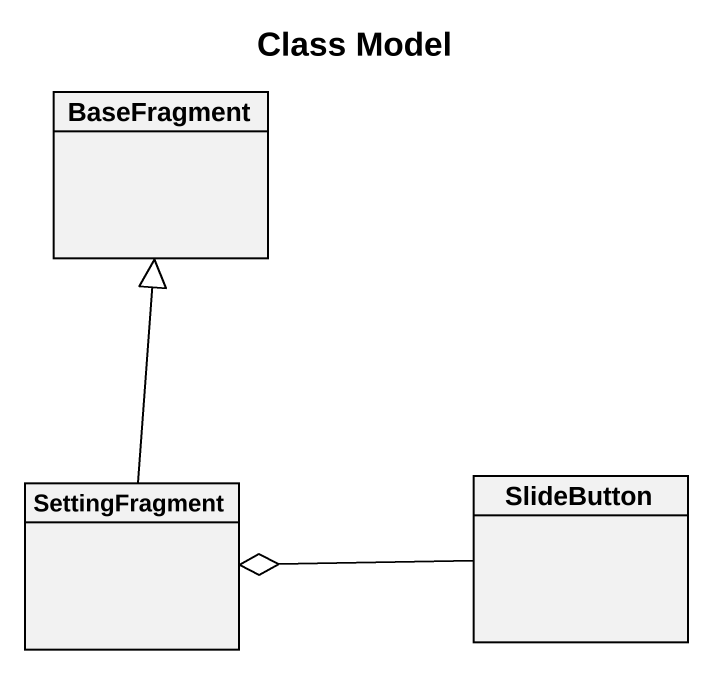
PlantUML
@startuml
title Class Model
hide circle
hide empty members
class BaseFragment
class SettingFragment
class SlideButton
SettingFragment -up-|> BaseFragment
SlideButton -left-o SettingFragment
@enduml
